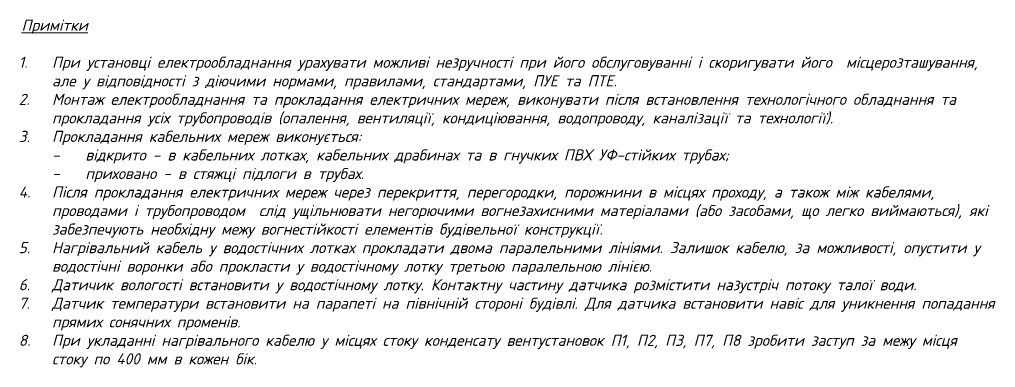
# Model space of a CAD drawing. Header units: millimetres. Extents: x 128978 to 991105, y 88203 to 186654.
# Drawn here: x 969132 to 991105, y 125752 to 133573 of the extents above; entities that cross this region are included whole.
import ezdxf

# ---------------------------------------------------------------- set-up
doc = ezdxf.new("R2010")
doc.units = ezdxf.units.MM
doc.styles.add('GOST 2.304', font='isocpeui.ttf')

msp = doc.modelspace()

# ---------------------------------------------------------------- texts
at = {"color": 7, "lineweight": 15, "insert": (969114.3, 133571.4), "char_height": 250, "width": 21973.412, "attachment_point": 1, "style": 'GOST 2.304'}
msp.add_mtext('\\pi63.6875;{\\LПримітки\\P\\pi0;}\\P\\pi-750,l750,t750;1.^IПри установці електрообладнання урахувати можливі незручності при його обслуговуванні і скоригувати його  місцерозташування, але у відповідності з діючими нормами, правилами, стандартами, ПУЕ та ПТЕ.\\P2.^IМонтаж електрообладнання та прокладання електричних мереж, виконувати після встановлення технологічного обладнання та прокладання усіх трубопроводів (опалення, вентиляції, кондиціювання, водопроводу, каналізації та технології){\\fISOCPEUR|b0|i1|c238|p34;.\\P}3.^IПрокладання кабельних мереж виконується:\\P\\pl1500,t1500;-^Iвідкрито - в кабельних лотках, кабельних драбинах та в гнучких ПВХ УФ-стійких трубах;\\P-^Iприховано - в стяжці підлоги в трубах.\\P\\pl750,t750;4.^IПісля прокладання електричних мереж через перекриття, перегородки, порожнини в місцях проходу, а також між кабелями, проводами і трубопроводом  слід ущільнювати негорючими вогнезахисними матеріалами (або засобами, що легко виймаються), які забезпечують необхідну межу вогнестійкості елементів будівельної конструкції.\\P5.^IНагрівальний кабель у водостічних лотках прокладати двома паралельними лініями. Залишок кабелю, за можливості, опустити у водостічні воронки або прокласти у водостічному лотку третьою паралельною лінією.\\P{\\C256;6.^IДатичик вологості встановити у водостічному лотку. Контактну частину датчика розмістити назустріч потоку талої води.\\P7.^IДатчик температури встановити на парапеті на північній стороні будівлі. Для датчика встановити навіс для уникнення попадання прямих сонячних променів.\\P8.^IПри укладанні нагрівального кабелю у місцях стоку конденсату вентустановок П1, П2, П3, П7, П8 зробити заступ за межу місця стоку по 400 мм в кожен бік.}', dxfattribs=at)

doc.saveas('drawing.dxf')
